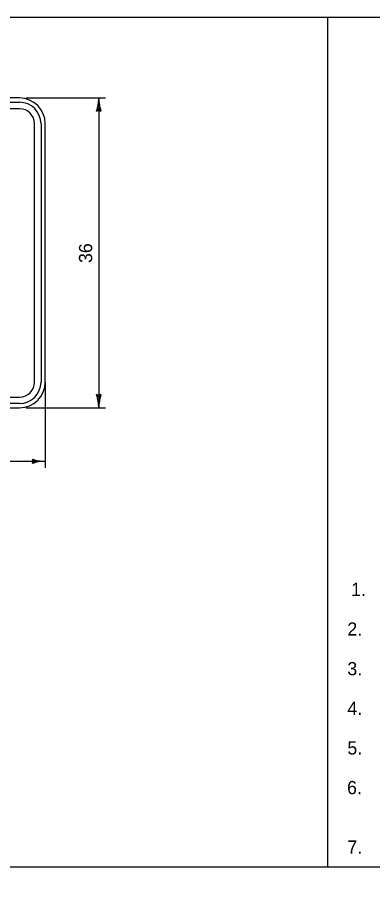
# Model space of a CAD drawing. Extents: x 0 to 32, y 0 to 21.
# Drawn here: x 6.95 to 10.71, y 11.85 to 21 of the extents above; entities that cross this region are included whole.
import ezdxf

# ---------------------------------------------------------------- set-up
doc = ezdxf.new("R2010")
doc.units = 0
doc.layers.add('Level 1', color=7, linetype='Continuous')

msp = doc.modelspace()

# ---------------------------------------------------------------- linework, layer by layer
at = {"layer": 'Level 1'}
for p, q in [((0, 21), (32, 21)), ((10.2373, 12), (10.2373, 21)), ((6.9699, 20.1449), (3.6874, 20.1449)), ((7.0399, 20.1449), (7.8799, 20.1449)), ((7.8099, 20.1449), (7.8099, 16.8625)), ((7.8099, 20.1449), (7.8799, 20.1449)), ((3.6874, 20.0993), (6.9699, 20.0993)), ((7.8049, 20.0358), (7.7968, 20.0166)), ((7.8148, 20.0358), (7.823, 20.0166)), ((6.9699, 20.0309), (3.6874, 20.0309)), ((7.7868, 20.0049), (7.8099, 20.0148)), ((7.8099, 20.0148), (7.833, 20.0049)), ((7.1294, 17.136), (7.1294, 19.8714)), ((7.1978, 19.8714), (7.1978, 17.136)), ((7.2434, 17.136), (7.2434, 19.8714)), ((7.2434, 17.136), (7.2434, 16.226)), ((3.6874, 16.9764), (6.9699, 16.9764)), ((7.8099, 16.9926), (7.7868, 17.0025)), ((7.8049, 16.9716), (7.7968, 16.9908)), ((7.833, 17.0025), (7.8099, 16.9926)), ((7.8148, 16.9716), (7.823, 16.9908)), ((6.9699, 16.9081), (3.6874, 16.9081)), ((3.6874, 16.8625), (6.9699, 16.8625)), ((7.0399, 16.8625), (7.8799, 16.8625)), ((3.4139, 16.296), (7.2434, 16.296)), ((7.1034, 16.3191), (7.1132, 16.296)), ((7.1132, 16.296), (7.1034, 16.2729)), ((7.1343, 16.301), (7.1151, 16.3091)), ((7.1343, 16.2911), (7.1151, 16.2829)), ((0, 12), (23, 12))]:
    msp.add_line(p, q, dxfattribs=at)
msp.add_lwpolyline([(0, 21), (32, 21), (32, 0), (0, 0)], close=True, dxfattribs=at)
for centre, radius, start, end in [((6.9699, 19.8714), 0.2735, 0, 90), ((7.3599, 20.1472), 0.45, 341.55958, 359.70165), ((8.2599, 20.1472), 0.45, 180.29835, 198.44042), ((6.9699, 19.8714), 0.2279, 0, 90), ((6.9699, 19.8714), 0.1596, 0, 90), ((6.9699, 17.136), 0.2735, 270, 0), ((6.9699, 17.136), 0.1596, 270, 360), ((6.9699, 17.136), 0.2279, 270, 0), ((7.3599, 16.8601), 0.45, 0.29835, 18.44042), ((8.2599, 16.8601), 0.45, 161.55958, 179.70165), ((7.2457, 16.746), 0.45, 251.55958, 269.70165), ((7.2457, 15.846), 0.45, 90.29835, 108.44042)]:
    msp.add_arc(centre, radius, start, end, dxfattribs=at)

# ---------------------------------------------------------------- texts
msp.add_text('36', height=0.14, rotation=89.91285, dxfattribs=at).set_placement((7.7397, 18.3973))
for s, p in [('1.', (10.4832, 14.87)), ('2.', (10.4435, 14.45)), ('3.', (10.4435, 14.03)), ('4.', (10.4435, 13.61)), ('5.', (10.4435, 13.19)), ('6.', (10.4402, 12.77)), ('7.', (10.4435, 12.14))]:
    msp.add_text(s, height=0.14, dxfattribs=at).set_placement(p)

doc.saveas('drawing.dxf')
